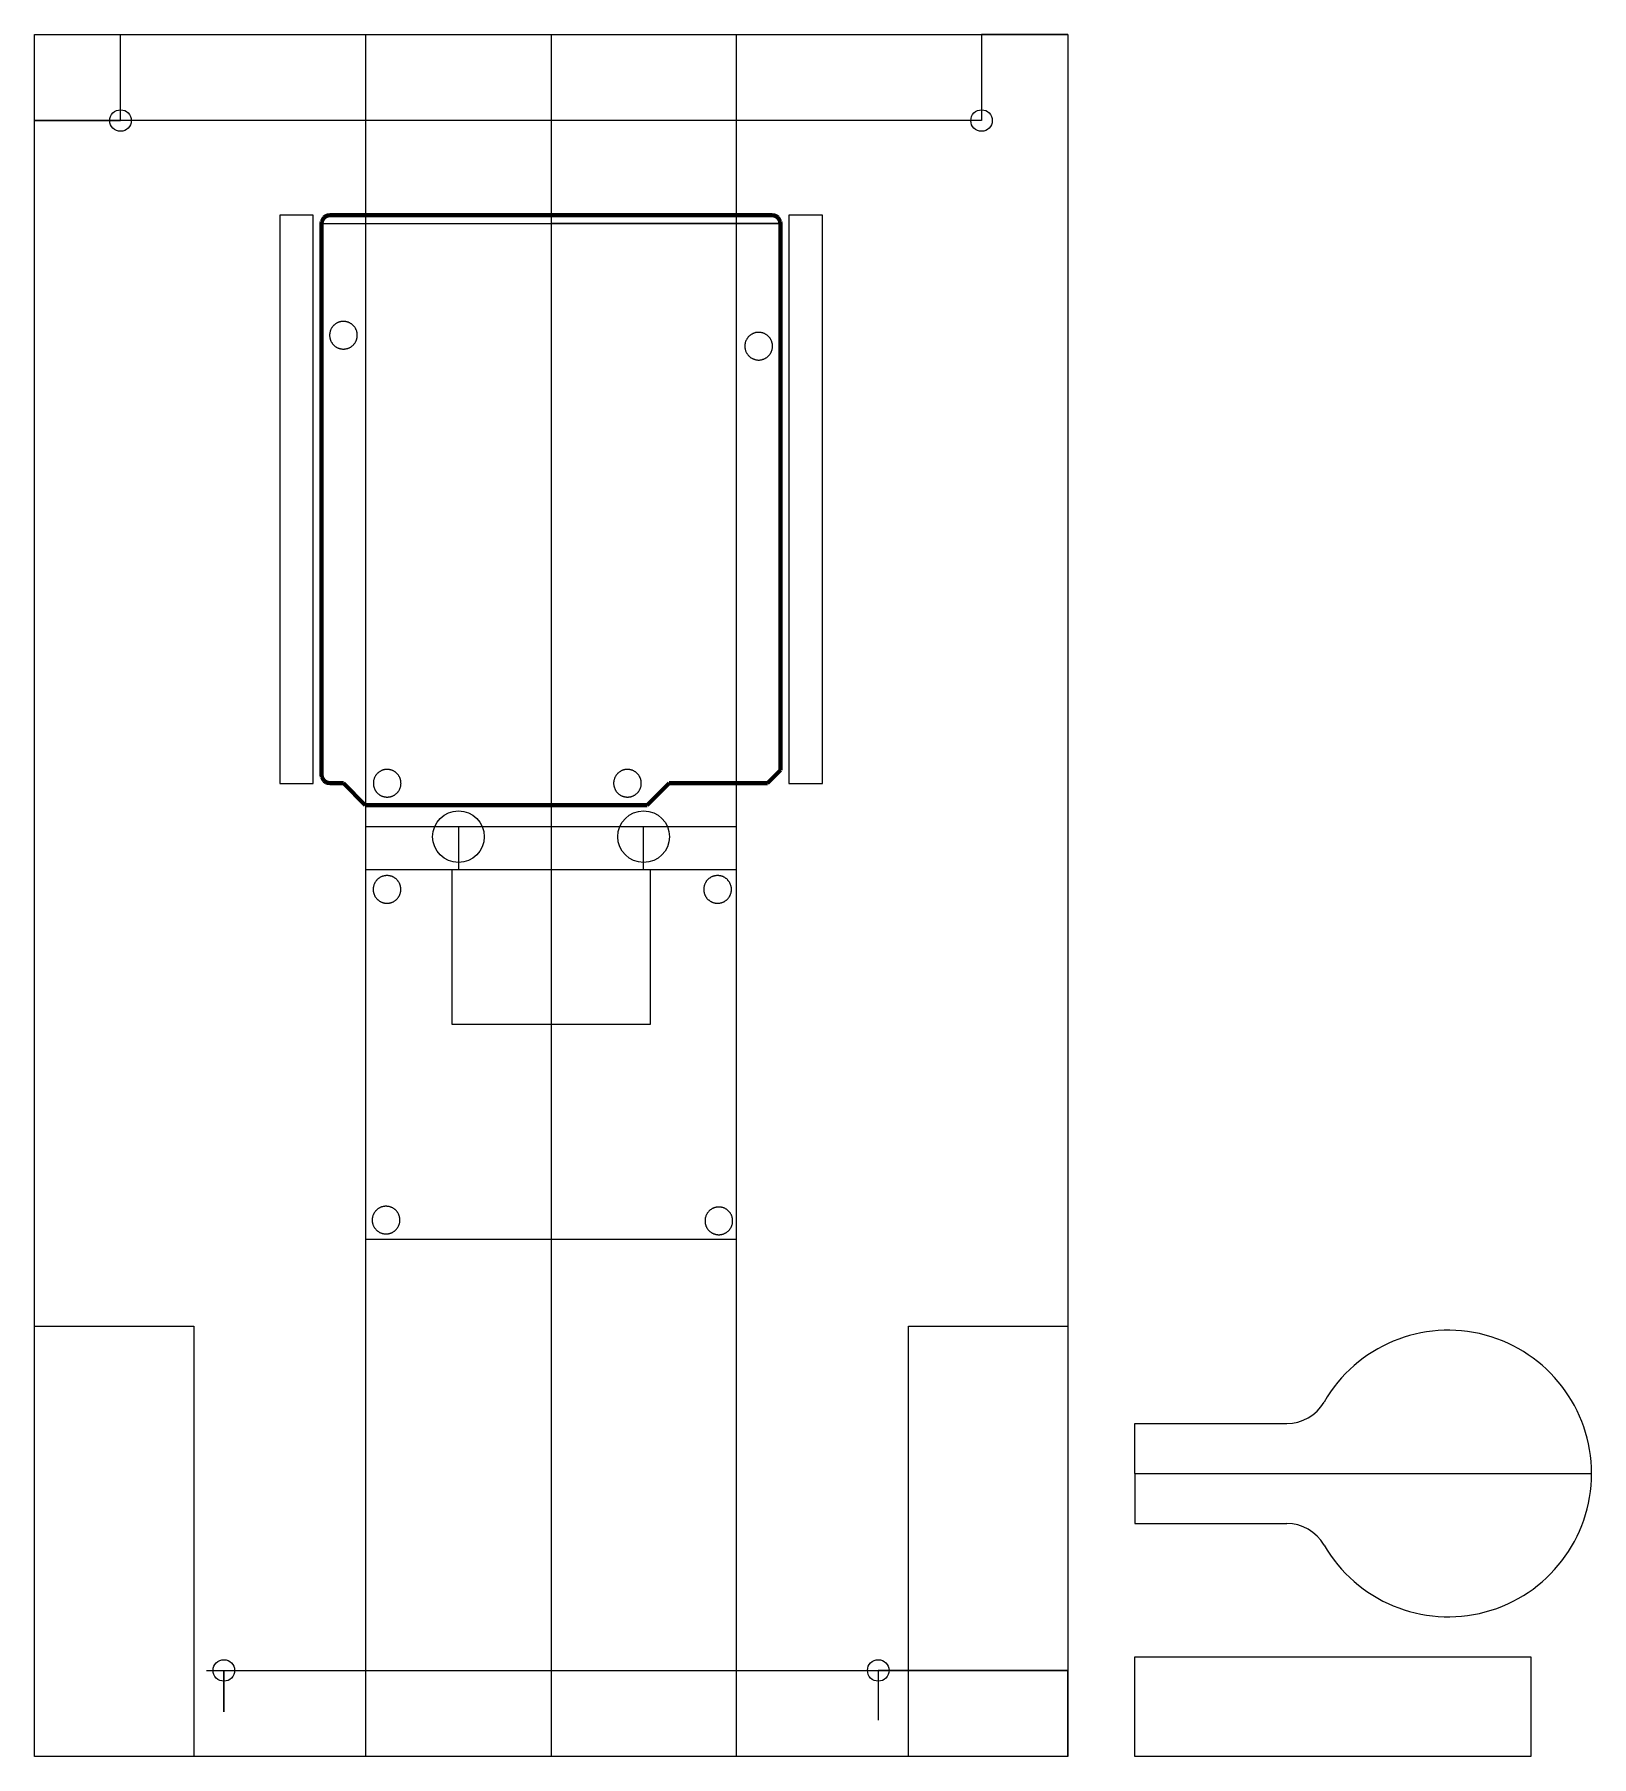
# Model space of a CAD drawing. Header units: millimetres. Extents: x 0 to 181, y 0 to 200.
import ezdxf

# ---------------------------------------------------------------- set-up
doc = ezdxf.new("R2010")
doc.units = ezdxf.units.MM
doc.layers.add('Incisione', color=7, linetype='Continuous', true_color=0x1710ff)
doc.layers.add('Taglio', color=7, linetype='Continuous', true_color=0xc0240f)

msp = doc.modelspace()

# ---------------------------------------------------------------- linework, layer by layer
at = {"color": 215, "true_color": 0xa953a0}
for p, q in [((10, 190), (10, 200)), ((38.5, 0), (38.5, 200)), ((60, 200), (60, 0)), ((81.5, 200), (81.5, 0)), ((120, 200), (110, 200)), ((110, 200), (110, 190)), ((110, 190), (0, 190)), ((0, 190), (10, 190)), ((33.35, 178.04), (86.65, 178.04)), ((60, 179.03), (60, 112.99)), ((60, 179.03), (60, 110.5)), ((86.65, 178.04), (60, 178.04)), ((38.5, 108.01), (81.5, 108.01)), ((38.5, 108.01), (49.25, 108.01)), ((49.25, 108.01), (49.25, 103.03)), ((70.75, 103.03), (70.75, 108.01)), ((48.5, 103.03), (60, 103.03)), ((49.25, 103.03), (70.75, 103.03)), ((60, 103.03), (60, 85.03)), ((127.8, 32.87), (180.84, 32.87)), ((20, 10), (120, 10)), ((20, 10), (22, 10)), ((22, 10), (22, 5.18)), ((22, 5.18), (22, 10)), ((22, 10), (120, 10)), ((120, 10), (98, 10)), ((98, 10), (98, 4.21)), ((120, 0), (120, 10))]:
    msp.add_line(p, q, dxfattribs=at)
for p, q in [((127.8, 32.87), (127.8, 38.67)), ((127.8, 38.67), (145.44, 38.67)), ((127.8, 32.87), (127.8, 27.07)), ((127.8, 27.07), (145.44, 27.07)), ((37, 0), (0, 0)), ((120, 0), (83, 0))]:
    msp.add_line(p, q)
for points in [[(0, 200), (120, 200), (120, 0), (0, 0)], [(127.8, 11.6), (173.8, 11.6), (173.8, 0), (127.8, 0)]]:
    msp.add_lwpolyline(points, close=True)
at = {"color": 152, "true_color": 0x2776bb}
for points in [[(28.49, 112.99), (32.39, 112.99), (32.39, 179.03), (28.49, 179.03)], [(87.61, 112.99), (91.51, 112.99), (91.51, 179.03), (87.61, 179.03)]]:
    msp.add_lwpolyline(points, close=True, dxfattribs=at)
at = {"color": 52, "true_color": 0xc8c92d}
for points in [[(38.5, 103.03), (81.5, 103.03), (81.5, 60.03), (38.5, 60.03)], [(0, 50), (18.5, 50), (18.5, 0), (0, 0)], [(101.5, 50), (120, 50), (120, 0), (101.5, 0)]]:
    msp.add_lwpolyline(points, close=True, dxfattribs=at)
at = {"color": 252, "true_color": 0x939598}
msp.add_lwpolyline([(48.5, 103.03), (71.5, 103.03), (71.5, 85.03), (48.5, 85.03)], close=True, dxfattribs=at)
at = {"color": 1}
for centre in [(10, 190), (110, 190), (22, 10), (98, 10)]:
    msp.add_circle(centre, 1.25, dxfattribs=at)
for centre in [(49.25, 106.83), (70.75, 106.83)]:
    msp.add_circle(centre, 3)
for centre, radius, start, end in [((164.2, 32.87), 16.64, 0, 150.068), ((145.44, 43.67), 5, 270, 330.068), ((164.2, 32.87), 16.64, 209.932, 0), ((145.44, 22.07), 5, 29.932, 90)]:
    msp.add_arc(centre, radius, start, end)
at = {"layer": 'Incisione', "lineweight": 211}
msp.add_lwpolyline([(33.35, 178.04), (33.39, 178.29)], dxfattribs=at)
at = {"layer": 'Incisione', "color": 52, "lineweight": 211, "true_color": 0xc8c92d}
for points in [[(33.35, 114.03), (33.35, 178.04)], [(33.39, 178.29), (33.48, 178.52)], [(33.48, 178.52), (33.65, 178.74)], [(33.65, 178.74), (33.86, 178.9)], [(33.86, 178.9), (34.09, 178.99)], [(34.09, 178.99), (34.34, 179.03)], [(34.34, 179.03), (85.63, 179.03)], [(85.63, 179.03), (85.91, 178.99)], [(85.91, 178.99), (86.14, 178.9)], [(86.14, 178.9), (86.35, 178.74)], [(86.35, 178.74), (86.5, 178.52)], [(86.5, 178.52), (86.61, 178.29)], [(86.61, 178.29), (86.65, 178.04)], [(86.65, 178.04), (86.65, 114.56)], [(33.39, 113.78), (33.35, 114.03)], [(86.65, 114.56), (85.13, 113.04)], [(33.48, 113.54), (33.39, 113.78)], [(33.65, 113.33), (33.48, 113.54)], [(33.86, 113.16), (33.65, 113.33)], [(34.09, 113.08), (33.86, 113.16)], [(34.34, 113.04), (34.09, 113.08)], [(35.89, 113.04), (34.34, 113.04)], [(38.43, 110.5), (35.89, 113.04)], [(73.7, 113.04), (71.16, 110.5)], [(85.13, 113.04), (73.7, 113.04)], [(71.16, 110.5), (38.43, 110.5)]]:
    msp.add_lwpolyline(points, dxfattribs=at)
at = {"layer": 'Taglio'}
for points in [[(35.89, 163.46), (35.94, 163.46), (36, 163.46), (36.06, 163.47), (36.11, 163.47), (36.17, 163.48), (36.22, 163.49), (36.28, 163.51), (36.33, 163.52), (36.38, 163.54), (36.44, 163.55), (36.49, 163.57), (36.54, 163.6), (36.59, 163.62), (36.64, 163.64), (36.69, 163.67), (36.74, 163.7), (36.78, 163.73), (36.83, 163.76), (36.87, 163.79), (36.92, 163.83), (36.96, 163.87), (37, 163.9), (37.04, 163.94), (37.08, 163.98), (37.11, 164.02), (37.15, 164.07), (37.18, 164.11), (37.22, 164.16), (37.25, 164.2), (37.28, 164.25), (37.3, 164.3), (37.33, 164.35), (37.35, 164.4), (37.37, 164.45), (37.4, 164.5), (37.41, 164.56), (37.43, 164.61), (37.45, 164.66), (37.46, 164.72), (37.47, 164.77), (37.48, 164.83), (37.49, 164.88), (37.49, 164.94), (37.5, 164.99), (37.5, 165.05), (37.5, 165.1), (37.49, 165.16), (37.49, 165.21), (37.48, 165.27), (37.48, 165.33), (37.47, 165.38), (37.45, 165.43), (37.44, 165.49), (37.43, 165.54), (37.41, 165.6), (37.39, 165.65), (37.37, 165.7), (37.34, 165.75), (37.32, 165.8), (37.29, 165.85), (37.27, 165.9), (37.24, 165.94), (37.21, 165.99), (37.17, 166.04), (37.14, 166.08), (37.1, 166.12), (37.06, 166.16), (37.03, 166.2), (36.99, 166.24), (36.94, 166.28), (36.9, 166.32), (36.86, 166.35), (36.81, 166.38), (36.77, 166.41), (36.72, 166.44), (36.67, 166.47), (36.62, 166.5), (36.57, 166.52), (36.52, 166.54), (36.47, 166.57), (36.42, 166.59), (36.36, 166.6), (36.31, 166.62), (36.26, 166.63), (36.2, 166.64), (36.15, 166.65), (36.09, 166.66), (36.04, 166.67), (35.98, 166.67), (35.93, 166.67), (35.87, 166.67), (35.81, 166.67), (35.76, 166.67), (35.7, 166.66), (35.65, 166.66), (35.59, 166.65), (35.54, 166.64), (35.48, 166.62), (35.43, 166.61), (35.38, 166.59), (35.33, 166.57), (35.27, 166.55), (35.22, 166.53), (35.17, 166.51), (35.12, 166.48), (35.07, 166.45), (35.03, 166.42), (34.98, 166.39), (34.93, 166.36), (34.89, 166.33), (34.85, 166.29), (34.81, 166.25), (34.77, 166.22), (34.73, 166.18), (34.69, 166.14), (34.65, 166.09), (34.62, 166.05), (34.58, 166.01), (34.55, 165.96), (34.52, 165.91), (34.49, 165.87), (34.47, 165.82), (34.44, 165.77), (34.42, 165.72), (34.4, 165.66), (34.38, 165.61), (34.36, 165.56), (34.34, 165.51), (34.33, 165.45), (34.32, 165.4), (34.31, 165.34), (34.3, 165.29), (34.29, 165.23), (34.28, 165.18), (34.28, 165.12), (34.28, 165.07)], [(34.28, 165.07), (34.28, 165.01), (34.28, 164.95), (34.29, 164.9), (34.3, 164.84), (34.31, 164.79), (34.32, 164.73), (34.33, 164.68), (34.34, 164.62), (34.36, 164.57), (34.38, 164.52), (34.4, 164.46), (34.42, 164.41), (34.44, 164.36), (34.47, 164.31), (34.5, 164.26), (34.53, 164.21), (34.56, 164.17), (34.59, 164.12), (34.62, 164.08), (34.66, 164.03), (34.69, 163.99), (34.73, 163.95), (34.77, 163.91), (34.81, 163.87), (34.86, 163.83), (34.9, 163.8), (34.94, 163.77), (34.99, 163.73), (35.04, 163.7), (35.09, 163.67), (35.13, 163.65), (35.18, 163.62), (35.24, 163.6), (35.29, 163.58), (35.34, 163.56), (35.39, 163.54), (35.45, 163.52), (35.5, 163.51), (35.55, 163.49), (35.61, 163.48), (35.67, 163.47), (35.72, 163.47), (35.78, 163.46), (35.83, 163.46), (35.89, 163.46)], [(82.5, 163.8), (82.5, 163.74), (82.51, 163.68), (82.51, 163.63), (82.52, 163.57), (82.53, 163.52), (82.54, 163.46), (82.55, 163.41), (82.57, 163.35), (82.58, 163.3), (82.6, 163.25), (82.62, 163.19), (82.64, 163.14), (82.67, 163.09), (82.69, 163.04), (82.72, 162.99), (82.75, 162.94), (82.78, 162.9), (82.81, 162.85), (82.84, 162.81), (82.88, 162.76), (82.92, 162.72), (82.95, 162.68), (82.99, 162.64), (83.03, 162.6), (83.08, 162.57), (83.12, 162.53), (83.17, 162.5), (83.21, 162.46), (83.26, 162.43), (83.31, 162.4), (83.36, 162.38), (83.41, 162.35), (83.46, 162.33), (83.51, 162.31), (83.56, 162.29), (83.61, 162.27), (83.67, 162.25), (83.72, 162.24), (83.78, 162.22), (83.83, 162.21), (83.89, 162.2), (83.94, 162.2), (84, 162.19), (84.05, 162.19), (84.11, 162.19), (84.17, 162.19), (84.22, 162.19), (84.28, 162.2), (84.33, 162.2), (84.39, 162.21), (84.44, 162.22), (84.5, 162.24), (84.55, 162.25), (84.6, 162.27), (84.66, 162.28), (84.71, 162.3), (84.76, 162.33), (84.81, 162.35), (84.86, 162.37), (84.91, 162.4), (84.96, 162.43), (85, 162.46), (85.05, 162.49), (85.09, 162.52), (85.14, 162.56), (85.18, 162.6), (85.22, 162.63), (85.26, 162.67), (85.3, 162.71), (85.34, 162.76), (85.37, 162.8), (85.41, 162.84), (85.44, 162.89), (85.47, 162.93), (85.5, 162.98), (85.52, 163.03), (85.55, 163.08), (85.57, 163.13), (85.6, 163.18), (85.62, 163.23), (85.64, 163.29), (85.65, 163.34), (85.67, 163.39), (85.68, 163.45), (85.69, 163.5), (85.7, 163.56), (85.71, 163.61), (85.71, 163.67), (85.72, 163.72), (85.72, 163.78), (85.72, 163.83), (85.72, 163.89), (85.71, 163.95), (85.71, 164), (85.7, 164.06), (85.69, 164.11), (85.68, 164.17), (85.66, 164.22), (85.65, 164.27), (85.63, 164.33), (85.61, 164.38), (85.59, 164.43), (85.57, 164.48), (85.54, 164.53), (85.52, 164.58), (85.49, 164.63), (85.46, 164.67), (85.43, 164.72), (85.39, 164.77), (85.36, 164.81), (85.32, 164.85), (85.29, 164.89), (85.25, 164.93), (85.21, 164.97), (85.17, 165.01), (85.12, 165.05), (85.08, 165.08), (85.03, 165.11), (84.99, 165.14), (84.94, 165.17), (84.89, 165.2), (84.84, 165.23), (84.79, 165.25), (84.74, 165.28), (84.69, 165.3), (84.64, 165.32), (84.59, 165.33), (84.53, 165.35), (84.48, 165.36), (84.42, 165.37), (84.37, 165.38), (84.31, 165.39), (84.26, 165.4), (84.2, 165.4), (84.15, 165.4), (84.09, 165.4), (84.04, 165.4), (83.98, 165.4), (83.93, 165.39), (83.87, 165.39), (83.82, 165.38), (83.76, 165.37), (83.71, 165.35), (83.65, 165.34), (83.6, 165.32), (83.55, 165.3), (83.5, 165.28), (83.44, 165.26), (83.39, 165.24), (83.34, 165.21), (83.3, 165.18), (83.25, 165.15), (83.2, 165.12), (83.16, 165.09), (83.11, 165.06), (83.07, 165.02), (83.03, 164.99), (82.99, 164.95), (82.95, 164.91), (82.91, 164.87), (82.87, 164.82), (82.84, 164.78), (82.81, 164.74), (82.77, 164.69), (82.74, 164.64), (82.72, 164.6), (82.69, 164.55), (82.66, 164.5), (82.64, 164.45), (82.62, 164.4), (82.6, 164.34), (82.58, 164.29), (82.56, 164.24), (82.55, 164.18), (82.54, 164.13), (82.53, 164.07), (82.52, 164.02), (82.51, 163.96), (82.51, 163.91), (82.5, 163.85), (82.5, 163.8)], [(40.97, 111.43), (41.02, 111.43), (41.08, 111.43), (41.13, 111.44), (41.19, 111.44), (41.24, 111.45), (41.3, 111.46), (41.35, 111.47), (41.41, 111.49), (41.46, 111.51), (41.51, 111.52), (41.57, 111.54), (41.62, 111.56), (41.67, 111.59), (41.72, 111.61), (41.77, 111.64), (41.81, 111.67), (41.86, 111.7), (41.91, 111.73), (41.95, 111.76), (41.99, 111.8), (42.04, 111.84), (42.08, 111.87), (42.12, 111.91), (42.16, 111.95), (42.19, 111.99), (42.23, 112.04), (42.26, 112.08), (42.29, 112.13), (42.32, 112.17), (42.35, 112.22), (42.38, 112.27), (42.41, 112.32), (42.43, 112.37), (42.45, 112.42), (42.47, 112.47), (42.49, 112.52), (42.51, 112.58), (42.52, 112.63), (42.54, 112.69), (42.55, 112.74), (42.56, 112.8), (42.56, 112.85), (42.57, 112.91), (42.57, 112.96), (42.58, 113.02), (42.57, 113.07), (42.57, 113.13), (42.57, 113.18), (42.56, 113.24), (42.55, 113.29), (42.54, 113.35), (42.53, 113.4), (42.52, 113.46), (42.5, 113.51), (42.49, 113.56), (42.47, 113.62), (42.45, 113.67), (42.42, 113.72), (42.4, 113.77), (42.37, 113.82), (42.34, 113.87), (42.31, 113.91), (42.28, 113.96), (42.25, 114.01), (42.22, 114.05), (42.18, 114.09), (42.14, 114.13), (42.1, 114.17), (42.06, 114.21), (42.02, 114.25), (41.98, 114.28), (41.94, 114.32), (41.89, 114.35), (41.85, 114.38), (41.8, 114.41), (41.75, 114.44), (41.7, 114.47), (41.65, 114.49), (41.6, 114.51), (41.55, 114.54), (41.5, 114.55), (41.44, 114.57), (41.39, 114.59), (41.34, 114.6), (41.28, 114.61), (41.23, 114.62), (41.17, 114.63), (41.12, 114.64), (41.06, 114.64), (41, 114.64), (40.95, 114.64), (40.89, 114.64), (40.84, 114.64), (40.78, 114.63), (40.73, 114.63), (40.67, 114.62), (40.62, 114.61), (40.56, 114.59), (40.51, 114.58), (40.46, 114.56), (40.4, 114.54), (40.35, 114.52), (40.3, 114.5), (40.25, 114.48), (40.2, 114.45), (40.15, 114.42), (40.11, 114.39), (40.06, 114.36), (40.01, 114.33), (39.97, 114.3), (39.93, 114.26), (39.88, 114.22), (39.84, 114.19), (39.8, 114.15), (39.77, 114.11), (39.73, 114.06), (39.7, 114.02), (39.66, 113.98), (39.63, 113.93), (39.6, 113.88), (39.57, 113.83), (39.54, 113.79), (39.52, 113.74), (39.5, 113.69), (39.47, 113.63), (39.45, 113.58), (39.44, 113.53), (39.42, 113.48), (39.41, 113.42), (39.39, 113.37), (39.38, 113.31), (39.37, 113.26), (39.37, 113.2), (39.36, 113.15), (39.36, 113.09), (39.36, 113.04)], [(68.88, 111.43), (68.93, 111.43), (68.99, 111.43), (69.04, 111.44), (69.1, 111.44), (69.15, 111.45), (69.21, 111.46), (69.26, 111.47), (69.32, 111.49), (69.37, 111.51), (69.42, 111.52), (69.47, 111.54), (69.53, 111.56), (69.58, 111.59), (69.63, 111.61), (69.67, 111.64), (69.72, 111.67), (69.77, 111.7), (69.82, 111.73), (69.86, 111.76), (69.9, 111.8), (69.95, 111.84), (69.99, 111.87), (70.03, 111.91), (70.06, 111.95), (70.1, 111.99), (70.14, 112.04), (70.17, 112.08), (70.2, 112.13), (70.23, 112.17), (70.26, 112.22), (70.29, 112.27), (70.32, 112.32), (70.34, 112.37), (70.36, 112.42), (70.38, 112.47), (70.4, 112.52), (70.42, 112.58), (70.43, 112.63), (70.45, 112.69), (70.46, 112.74), (70.47, 112.8), (70.47, 112.85), (70.48, 112.91), (70.48, 112.96), (70.48, 113.02), (70.48, 113.07), (70.48, 113.13), (70.48, 113.18), (70.47, 113.24), (70.46, 113.29), (70.45, 113.35), (70.44, 113.4), (70.43, 113.46), (70.41, 113.51), (70.4, 113.56), (70.38, 113.62), (70.35, 113.67), (70.33, 113.72), (70.31, 113.77), (70.28, 113.82), (70.25, 113.87), (70.22, 113.91), (70.19, 113.96), (70.16, 114.01), (70.13, 114.05), (70.09, 114.09), (70.05, 114.13), (70.01, 114.17), (69.97, 114.21), (69.93, 114.25), (69.89, 114.28), (69.85, 114.32), (69.8, 114.35), (69.75, 114.38), (69.71, 114.41), (69.66, 114.44), (69.61, 114.47), (69.56, 114.49), (69.51, 114.51), (69.46, 114.54), (69.4, 114.55), (69.35, 114.57), (69.3, 114.59), (69.24, 114.6), (69.19, 114.61), (69.14, 114.62), (69.08, 114.63), (69.02, 114.64), (68.97, 114.64), (68.91, 114.64), (68.86, 114.64), (68.8, 114.64), (68.75, 114.64), (68.69, 114.63), (68.64, 114.63), (68.58, 114.62), (68.53, 114.61), (68.47, 114.59), (68.42, 114.58), (68.37, 114.56), (68.31, 114.54), (68.26, 114.52), (68.21, 114.5), (68.16, 114.48), (68.11, 114.45), (68.06, 114.42), (68.01, 114.39), (67.97, 114.36), (67.92, 114.33), (67.88, 114.3), (67.83, 114.26), (67.79, 114.22), (67.75, 114.19), (67.71, 114.15), (67.68, 114.11), (67.64, 114.06), (67.6, 114.02), (67.57, 113.98), (67.54, 113.93), (67.51, 113.88), (67.48, 113.83), (67.45, 113.79), (67.43, 113.74), (67.41, 113.69), (67.38, 113.63), (67.36, 113.58), (67.35, 113.53), (67.33, 113.48), (67.32, 113.42), (67.3, 113.37), (67.29, 113.31), (67.28, 113.26), (67.28, 113.2), (67.27, 113.15), (67.27, 113.09), (67.27, 113.04)], [(39.36, 113.04), (39.36, 112.98), (39.36, 112.92), (39.37, 112.87), (39.37, 112.81), (39.38, 112.76), (39.39, 112.7), (39.41, 112.65), (39.42, 112.59), (39.44, 112.54), (39.46, 112.49), (39.48, 112.43), (39.5, 112.38), (39.52, 112.33), (39.55, 112.28), (39.57, 112.23), (39.6, 112.18), (39.63, 112.14), (39.67, 112.09), (39.7, 112.05), (39.74, 112), (39.77, 111.96), (39.81, 111.92), (39.85, 111.88), (39.89, 111.84), (39.93, 111.8), (39.98, 111.77), (40.02, 111.74), (40.07, 111.7), (40.12, 111.67), (40.16, 111.64), (40.21, 111.62), (40.26, 111.59), (40.31, 111.57), (40.36, 111.55), (40.42, 111.52), (40.47, 111.51), (40.52, 111.49), (40.58, 111.48), (40.63, 111.46), (40.69, 111.45), (40.74, 111.44), (40.8, 111.44), (40.86, 111.43), (40.91, 111.43), (40.97, 111.43)], [(67.27, 113.04), (67.27, 112.98), (67.27, 112.92), (67.28, 112.87), (67.28, 112.81), (67.29, 112.76), (67.3, 112.7), (67.32, 112.65), (67.33, 112.59), (67.35, 112.54), (67.37, 112.49), (67.39, 112.43), (67.41, 112.38), (67.43, 112.33), (67.46, 112.28), (67.48, 112.23), (67.51, 112.18), (67.54, 112.14), (67.58, 112.09), (67.61, 112.05), (67.64, 112), (67.68, 111.96), (67.72, 111.92), (67.76, 111.88), (67.8, 111.84), (67.84, 111.8), (67.89, 111.77), (67.93, 111.74), (67.98, 111.7), (68.02, 111.67), (68.07, 111.64), (68.12, 111.62), (68.17, 111.59), (68.22, 111.57), (68.27, 111.55), (68.33, 111.52), (68.38, 111.51), (68.43, 111.49), (68.49, 111.48), (68.54, 111.46), (68.6, 111.45), (68.65, 111.44), (68.71, 111.44), (68.76, 111.43), (68.82, 111.43), (68.88, 111.43)], [(40.95, 99.1), (41, 99.1), (41.06, 99.1), (41.11, 99.11), (41.17, 99.11), (41.22, 99.12), (41.28, 99.13), (41.33, 99.15), (41.39, 99.16), (41.44, 99.18), (41.49, 99.19), (41.55, 99.21), (41.6, 99.24), (41.65, 99.26), (41.7, 99.28), (41.75, 99.31), (41.79, 99.34), (41.84, 99.37), (41.89, 99.4), (41.93, 99.44), (41.97, 99.47), (42.02, 99.51), (42.06, 99.54), (42.1, 99.58), (42.14, 99.62), (42.17, 99.67), (42.21, 99.71), (42.24, 99.75), (42.27, 99.8), (42.3, 99.84), (42.33, 99.89), (42.36, 99.94), (42.39, 99.99), (42.41, 100.04), (42.43, 100.09), (42.45, 100.14), (42.47, 100.2), (42.49, 100.25), (42.5, 100.3), (42.52, 100.36), (42.53, 100.41), (42.54, 100.47), (42.54, 100.52), (42.55, 100.58), (42.55, 100.63), (42.56, 100.69), (42.55, 100.74), (42.55, 100.8), (42.55, 100.86), (42.54, 100.91), (42.53, 100.97), (42.52, 101.02), (42.51, 101.08), (42.5, 101.13), (42.48, 101.18), (42.47, 101.24), (42.45, 101.29), (42.43, 101.34), (42.4, 101.39), (42.38, 101.44), (42.35, 101.49), (42.32, 101.54), (42.29, 101.59), (42.26, 101.63), (42.23, 101.68), (42.2, 101.72), (42.16, 101.76), (42.12, 101.8), (42.08, 101.84), (42.04, 101.88), (42, 101.92), (41.96, 101.96), (41.92, 101.99), (41.87, 102.02), (41.82, 102.05), (41.78, 102.08), (41.73, 102.11), (41.68, 102.14), (41.63, 102.16), (41.58, 102.19), (41.53, 102.21), (41.48, 102.23), (41.42, 102.24), (41.37, 102.26), (41.32, 102.27), (41.26, 102.28), (41.21, 102.29), (41.15, 102.3), (41.1, 102.31), (41.04, 102.31), (40.98, 102.31), (40.93, 102.32), (40.87, 102.31), (40.82, 102.31), (40.76, 102.3), (40.71, 102.3), (40.65, 102.29), (40.6, 102.28), (40.54, 102.26), (40.49, 102.25), (40.44, 102.23), (40.38, 102.21), (40.33, 102.19), (40.28, 102.17), (40.23, 102.15), (40.18, 102.12), (40.13, 102.09), (40.08, 102.06), (40.04, 102.03), (39.99, 102), (39.95, 101.97), (39.91, 101.93), (39.86, 101.9), (39.82, 101.86), (39.78, 101.82), (39.75, 101.78), (39.71, 101.73), (39.68, 101.69), (39.64, 101.65), (39.61, 101.6), (39.58, 101.55), (39.55, 101.51), (39.52, 101.46), (39.5, 101.41), (39.48, 101.36), (39.45, 101.31), (39.43, 101.25), (39.42, 101.2), (39.4, 101.15), (39.39, 101.09), (39.37, 101.04), (39.36, 100.98), (39.35, 100.93), (39.35, 100.87), (39.34, 100.82), (39.34, 100.76), (39.34, 100.71)], [(79.34, 99.1), (79.4, 99.1), (79.45, 99.1), (79.51, 99.11), (79.56, 99.11), (79.62, 99.12), (79.67, 99.13), (79.73, 99.15), (79.78, 99.16), (79.83, 99.18), (79.89, 99.19), (79.94, 99.21), (79.99, 99.24), (80.04, 99.26), (80.09, 99.28), (80.14, 99.31), (80.19, 99.34), (80.23, 99.37), (80.28, 99.4), (80.32, 99.44), (80.37, 99.47), (80.41, 99.51), (80.45, 99.54), (80.49, 99.58), (80.53, 99.62), (80.57, 99.67), (80.6, 99.71), (80.63, 99.75), (80.67, 99.8), (80.7, 99.84), (80.73, 99.89), (80.75, 99.94), (80.78, 99.99), (80.8, 100.04), (80.83, 100.09), (80.85, 100.14), (80.86, 100.2), (80.88, 100.25), (80.9, 100.3), (80.91, 100.36), (80.92, 100.41), (80.93, 100.47), (80.94, 100.52), (80.94, 100.58), (80.95, 100.63), (80.95, 100.69), (80.95, 100.74), (80.95, 100.8), (80.94, 100.86), (80.94, 100.91), (80.93, 100.97), (80.92, 101.02), (80.91, 101.08), (80.89, 101.13), (80.88, 101.18), (80.86, 101.24), (80.84, 101.29), (80.82, 101.34), (80.8, 101.39), (80.77, 101.44), (80.75, 101.49), (80.72, 101.54), (80.69, 101.59), (80.66, 101.63), (80.62, 101.68), (80.59, 101.72), (80.55, 101.76), (80.52, 101.8), (80.48, 101.84), (80.44, 101.88), (80.4, 101.92), (80.35, 101.96), (80.31, 101.99), (80.26, 102.02), (80.22, 102.05), (80.17, 102.08), (80.12, 102.11), (80.07, 102.14), (80.02, 102.16), (79.97, 102.19), (79.92, 102.21), (79.87, 102.23), (79.82, 102.24), (79.76, 102.26), (79.71, 102.27), (79.65, 102.28), (79.6, 102.29), (79.54, 102.3), (79.49, 102.31), (79.43, 102.31), (79.38, 102.31), (79.32, 102.32), (79.27, 102.31), (79.21, 102.31), (79.15, 102.3), (79.1, 102.3), (79.04, 102.29), (78.99, 102.28), (78.94, 102.26), (78.88, 102.25), (78.83, 102.23), (78.78, 102.21), (78.72, 102.19), (78.67, 102.17), (78.62, 102.15), (78.57, 102.12), (78.53, 102.09), (78.48, 102.06), (78.43, 102.03), (78.39, 102), (78.34, 101.97), (78.3, 101.93), (78.26, 101.9), (78.22, 101.86), (78.18, 101.82), (78.14, 101.78), (78.1, 101.73), (78.07, 101.69), (78.03, 101.65), (78, 101.6), (77.97, 101.55), (77.94, 101.51), (77.92, 101.46), (77.89, 101.41), (77.87, 101.36), (77.85, 101.31), (77.83, 101.25), (77.81, 101.2), (77.79, 101.15), (77.78, 101.09), (77.77, 101.04), (77.76, 100.98), (77.75, 100.93), (77.74, 100.87), (77.74, 100.82), (77.73, 100.76), (77.73, 100.71)], [(39.34, 100.71), (39.34, 100.65), (39.34, 100.59), (39.35, 100.54), (39.35, 100.48), (39.36, 100.43), (39.37, 100.37), (39.39, 100.32), (39.4, 100.26), (39.42, 100.21), (39.44, 100.16), (39.46, 100.1), (39.48, 100.05), (39.5, 100), (39.53, 99.95), (39.55, 99.9), (39.58, 99.85), (39.61, 99.81), (39.65, 99.76), (39.68, 99.72), (39.72, 99.67), (39.75, 99.63), (39.79, 99.59), (39.83, 99.55), (39.87, 99.51), (39.91, 99.48), (39.96, 99.44), (40, 99.41), (40.05, 99.37), (40.09, 99.34), (40.14, 99.31), (40.19, 99.29), (40.24, 99.26), (40.29, 99.24), (40.34, 99.22), (40.4, 99.2), (40.45, 99.18), (40.5, 99.16), (40.56, 99.15), (40.61, 99.13), (40.67, 99.12), (40.72, 99.11), (40.78, 99.11), (40.83, 99.1), (40.89, 99.1), (40.95, 99.1)], [(77.73, 100.71), (77.73, 100.65), (77.74, 100.59), (77.74, 100.54), (77.75, 100.48), (77.76, 100.43), (77.77, 100.37), (77.78, 100.32), (77.79, 100.26), (77.81, 100.21), (77.83, 100.16), (77.85, 100.1), (77.87, 100.05), (77.89, 100), (77.92, 99.95), (77.95, 99.9), (77.98, 99.85), (78.01, 99.81), (78.04, 99.76), (78.07, 99.72), (78.11, 99.67), (78.15, 99.63), (78.18, 99.59), (78.22, 99.55), (78.26, 99.51), (78.31, 99.48), (78.35, 99.44), (78.39, 99.41), (78.44, 99.37), (78.49, 99.34), (78.54, 99.31), (78.59, 99.29), (78.64, 99.26), (78.69, 99.24), (78.74, 99.22), (78.79, 99.2), (78.84, 99.18), (78.9, 99.16), (78.95, 99.15), (79.01, 99.13), (79.06, 99.12), (79.12, 99.11), (79.17, 99.11), (79.23, 99.1), (79.28, 99.1), (79.34, 99.1)], [(40.84, 60.7), (40.89, 60.7), (40.95, 60.7), (41, 60.7), (41.06, 60.71), (41.11, 60.72), (41.17, 60.73), (41.22, 60.74), (41.28, 60.76), (41.33, 60.77), (41.38, 60.79), (41.43, 60.81), (41.49, 60.83), (41.54, 60.86), (41.59, 60.88), (41.63, 60.91), (41.68, 60.94), (41.73, 60.97), (41.77, 61), (41.82, 61.03), (41.86, 61.07), (41.91, 61.1), (41.95, 61.14), (41.99, 61.18), (42.02, 61.22), (42.06, 61.26), (42.1, 61.31), (42.13, 61.35), (42.16, 61.39), (42.19, 61.44), (42.22, 61.49), (42.25, 61.54), (42.28, 61.59), (42.3, 61.64), (42.32, 61.69), (42.34, 61.74), (42.36, 61.79), (42.38, 61.85), (42.39, 61.9), (42.41, 61.95), (42.42, 62.01), (42.43, 62.06), (42.43, 62.12), (42.44, 62.17), (42.44, 62.23), (42.44, 62.28), (42.44, 62.34), (42.44, 62.4), (42.44, 62.45), (42.43, 62.51), (42.42, 62.56), (42.41, 62.62), (42.4, 62.67), (42.39, 62.73), (42.37, 62.78), (42.35, 62.83), (42.34, 62.88), (42.31, 62.94), (42.29, 62.99), (42.27, 63.04), (42.24, 63.09), (42.21, 63.13), (42.18, 63.18), (42.15, 63.23), (42.12, 63.27), (42.08, 63.32), (42.05, 63.36), (42.01, 63.4), (41.97, 63.44), (41.93, 63.48), (41.89, 63.52), (41.85, 63.55), (41.8, 63.59), (41.76, 63.62), (41.71, 63.65), (41.67, 63.68), (41.62, 63.71), (41.57, 63.73), (41.52, 63.76), (41.47, 63.78), (41.42, 63.8), (41.36, 63.82), (41.31, 63.84), (41.26, 63.86), (41.2, 63.87), (41.15, 63.88), (41.09, 63.89), (41.04, 63.9), (40.98, 63.9), (40.93, 63.91), (40.87, 63.91), (40.82, 63.91), (40.76, 63.91), (40.71, 63.91), (40.65, 63.9), (40.6, 63.89), (40.54, 63.88), (40.49, 63.87), (40.43, 63.86), (40.38, 63.85), (40.32, 63.83), (40.27, 63.81), (40.22, 63.79), (40.17, 63.77), (40.12, 63.74), (40.07, 63.72), (40.02, 63.69), (39.97, 63.66), (39.93, 63.63), (39.88, 63.6), (39.84, 63.56), (39.79, 63.53), (39.75, 63.49), (39.71, 63.45), (39.67, 63.41), (39.63, 63.37), (39.6, 63.33), (39.56, 63.29), (39.53, 63.24), (39.5, 63.2), (39.47, 63.15), (39.44, 63.1), (39.41, 63.05), (39.39, 63), (39.36, 62.95), (39.34, 62.9), (39.32, 62.85), (39.31, 62.8), (39.29, 62.74), (39.27, 62.69), (39.26, 62.64), (39.25, 62.58), (39.24, 62.53), (39.24, 62.47), (39.23, 62.41), (39.23, 62.36), (39.23, 62.3)], [(39.23, 62.3), (39.23, 62.25), (39.23, 62.19), (39.24, 62.14), (39.24, 62.08), (39.25, 62.02), (39.26, 61.97), (39.28, 61.91), (39.29, 61.86), (39.31, 61.81), (39.32, 61.75), (39.34, 61.7), (39.37, 61.65), (39.39, 61.6), (39.42, 61.55), (39.44, 61.5), (39.47, 61.45), (39.5, 61.4), (39.53, 61.36), (39.57, 61.31), (39.6, 61.27), (39.64, 61.23), (39.68, 61.19), (39.72, 61.15), (39.76, 61.11), (39.8, 61.07), (39.85, 61.04), (39.89, 61), (39.94, 60.97), (39.98, 60.94), (40.03, 60.91), (40.08, 60.88), (40.13, 60.86), (40.18, 60.83), (40.23, 60.81), (40.29, 60.79), (40.34, 60.77), (40.39, 60.76), (40.45, 60.74), (40.5, 60.73), (40.56, 60.72), (40.61, 60.71), (40.67, 60.7), (40.72, 60.7), (40.78, 60.7), (40.84, 60.7)], [(79.49, 60.61), (79.54, 60.61), (79.6, 60.61), (79.65, 60.62), (79.71, 60.62), (79.76, 60.63), (79.82, 60.64), (79.87, 60.65), (79.93, 60.67), (79.98, 60.68), (80.03, 60.7), (80.08, 60.72), (80.14, 60.74), (80.19, 60.77), (80.24, 60.79), (80.28, 60.82), (80.33, 60.85), (80.38, 60.88), (80.42, 60.91), (80.47, 60.94), (80.51, 60.98), (80.56, 61.01), (80.6, 61.05), (80.64, 61.09), (80.67, 61.13), (80.71, 61.17), (80.75, 61.22), (80.78, 61.26), (80.81, 61.31), (80.84, 61.35), (80.87, 61.4), (80.9, 61.45), (80.93, 61.5), (80.95, 61.55), (80.97, 61.6), (80.99, 61.65), (81.01, 61.7), (81.03, 61.76), (81.04, 61.81), (81.06, 61.86), (81.07, 61.92), (81.08, 61.97), (81.08, 62.03), (81.09, 62.08), (81.09, 62.14), (81.09, 62.2), (81.09, 62.25), (81.09, 62.31), (81.09, 62.36), (81.08, 62.42), (81.07, 62.47), (81.06, 62.53), (81.05, 62.58), (81.04, 62.64), (81.02, 62.69), (81, 62.74), (80.99, 62.8), (80.96, 62.85), (80.94, 62.9), (80.92, 62.95), (80.89, 63), (80.86, 63.05), (80.83, 63.09), (80.8, 63.14), (80.77, 63.18), (80.73, 63.23), (80.7, 63.27), (80.66, 63.31), (80.62, 63.35), (80.58, 63.39), (80.54, 63.43), (80.5, 63.46), (80.45, 63.5), (80.41, 63.53), (80.36, 63.56), (80.32, 63.59), (80.27, 63.62), (80.22, 63.65), (80.17, 63.67), (80.12, 63.69), (80.07, 63.71), (80.01, 63.73), (79.96, 63.75), (79.91, 63.77), (79.85, 63.78), (79.8, 63.79), (79.74, 63.8), (79.69, 63.81), (79.63, 63.82), (79.58, 63.82), (79.52, 63.82), (79.47, 63.82), (79.41, 63.82), (79.36, 63.82), (79.3, 63.81), (79.25, 63.8), (79.19, 63.8), (79.14, 63.78), (79.08, 63.77), (79.03, 63.76), (78.97, 63.74), (78.92, 63.72), (78.87, 63.7), (78.82, 63.68), (78.77, 63.65), (78.72, 63.63), (78.67, 63.6), (78.62, 63.57), (78.58, 63.54), (78.53, 63.51), (78.49, 63.48), (78.44, 63.44), (78.4, 63.4), (78.36, 63.36), (78.32, 63.33), (78.28, 63.28), (78.25, 63.24), (78.21, 63.2), (78.18, 63.15), (78.15, 63.11), (78.12, 63.06), (78.09, 63.01), (78.06, 62.96), (78.04, 62.91), (78.01, 62.86), (77.99, 62.81), (77.97, 62.76), (77.96, 62.71), (77.94, 62.65), (77.92, 62.6), (77.91, 62.55), (77.9, 62.49), (77.89, 62.44), (77.89, 62.38), (77.88, 62.33), (77.88, 62.27), (77.88, 62.21)], [(77.88, 62.21), (77.88, 62.16), (77.88, 62.1), (77.89, 62.05), (77.89, 61.99), (77.9, 61.94), (77.91, 61.88), (77.93, 61.83), (77.94, 61.77), (77.96, 61.72), (77.97, 61.66), (77.99, 61.61), (78.02, 61.56), (78.04, 61.51), (78.07, 61.46), (78.09, 61.41), (78.12, 61.36), (78.15, 61.32), (78.18, 61.27), (78.22, 61.22), (78.25, 61.18), (78.29, 61.14), (78.33, 61.1), (78.37, 61.06), (78.41, 61.02), (78.45, 60.98), (78.5, 60.95), (78.54, 60.91), (78.59, 60.88), (78.63, 60.85), (78.68, 60.82), (78.73, 60.79), (78.78, 60.77), (78.83, 60.75), (78.88, 60.72), (78.94, 60.7), (78.99, 60.69), (79.04, 60.67), (79.1, 60.65), (79.15, 60.64), (79.21, 60.63), (79.26, 60.62), (79.32, 60.62), (79.37, 60.61), (79.43, 60.61), (79.49, 60.61)]]:
    msp.add_lwpolyline(points, dxfattribs=at)

doc.saveas('drawing.dxf')
